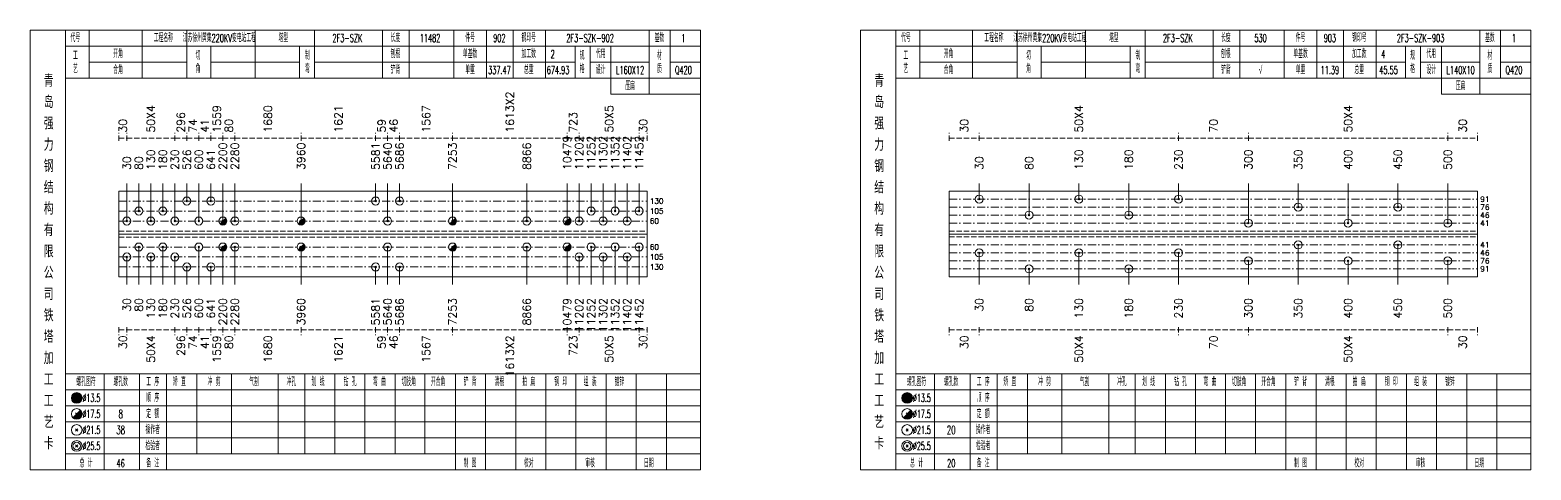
# Model space of a CAD drawing. Extents: x 0 to 4623, y -1159 to 4890.
# Drawn here: x 3425 to 3988, y 1125 to 1290 of the extents above; entities that cross this region are included whole.
import ezdxf
from ezdxf.enums import TextEntityAlignment as Align

# ---------------------------------------------------------------- set-up
doc = ezdxf.new("R2010")
doc.units = 0
doc.header["$MEASUREMENT"] = 0
doc.linetypes.add('一点画线', pattern=[5.2, 3, -1, 0.2, -1])
doc.linetypes.add('虚线', pattern=[2.75, 2, -0.75])
doc.layers.get('0').update_dxf_attribs({"linetype": 'CONTINUOUS', "lineweight": 25})
for name, color, linetype, lineweight in [('1', 7, 'CONTINUOUS', 25), ('4', 7, 'CONTINUOUS', 25), ('5', 7, 'CONTINUOUS', 25)]:
    doc.layers.add(name, color=color, linetype=linetype, lineweight=lineweight)
doc.styles.get("Standard").update_dxf_attribs({"font": 'simplex.shx', "width": 0.7, "height": 3, "bigfont": 'gbhzfs.shx'})

# ---------------------------------------------------------------- blocks, each defined once
blk = doc.blocks.new('孔21.5')
at = {"layer": '5', "color": 7, "linetype": 'Continuous', "lineweight": 13}
for p, q in [((-0.2, -0.2), (0.2, 0.2)), ((-0.2, 0.2), (0.2, -0.2))]:
    blk.add_line(p, q, dxfattribs=at)
blk.add_circle((0, 0), 1, dxfattribs=at)
blk = doc.blocks.new('孔17.5')
at = {"layer": '5', "color": 7, "linetype": 'Continuous', "lineweight": 13}
for p, q in [((-0.707, -0.707), (0.707, 0.707)), ((-0.2, 0.2), (0.2, -0.2))]:
    blk.add_line(p, q, dxfattribs=at)
blk.add_circle((0, 0), 1, dxfattribs=at)
for radius in [0.9, 0.8, 0.7, 0.6, 0.5, 0.4, 0.3, 0.2, 0.1]:
    blk.add_arc((0, 0), radius, 225, 45, dxfattribs=at)

msp = doc.modelspace()

# ---------------------------------------------------------------- linework, layer by layer
at = {"color": 8, "linetype": '虚线', "lineweight": 9}
for p, q in [((3458.7, 1248.5), (3458.7, 1251.5)), ((3458.7, 1249.5), (3461.7, 1249.5)), ((3461.7, 1248.5), (3461.7, 1251.5)), ((3461.7, 1248.5), (3461.7, 1251.5)), ((3461.7, 1249.5), (3479.7, 1249.5)), ((3479.7, 1248.5), (3479.7, 1251.5)), ((3479.7, 1248.5), (3479.7, 1251.5)), ((3479.7, 1249.5), (3484.2, 1249.5)), ((3484.2, 1248.5), (3484.2, 1251.5)), ((3484.2, 1248.5), (3484.2, 1251.5)), ((3484.2, 1249.5), (3488.7, 1249.5)), ((3488.7, 1248.5), (3488.7, 1251.5)), ((3488.7, 1248.5), (3488.7, 1251.5)), ((3488.7, 1249.5), (3493.2, 1249.5)), ((3493.2, 1248.5), (3493.2, 1251.5)), ((3493.2, 1248.5), (3493.2, 1251.5)), ((3493.2, 1249.5), (3497.7, 1249.5)), ((3497.7, 1248.5), (3497.7, 1251.5)), ((3497.7, 1248.5), (3497.7, 1251.5)), ((3497.7, 1249.5), (3502.2, 1249.5)), ((3502.2, 1248.5), (3502.2, 1251.5)), ((3502.2, 1248.5), (3502.2, 1251.5)), ((3502.2, 1249.5), (3527.022, 1249.5)), ((3527.022, 1248.5), (3527.022, 1251.5)), ((3527.022, 1248.5), (3527.022, 1251.5)), ((3527.022, 1249.5), (3554.99, 1249.5)), ((3554.99, 1248.5), (3554.99, 1251.5)), ((3554.99, 1248.5), (3554.99, 1251.5)), ((3554.99, 1249.5), (3559.49, 1249.5)), ((3559.49, 1248.5), (3559.49, 1251.5)), ((3559.49, 1248.5), (3559.49, 1251.5)), ((3559.49, 1249.5), (3563.99, 1249.5)), ((3563.99, 1248.5), (3563.99, 1251.5)), ((3563.99, 1248.5), (3563.99, 1251.5)), ((3563.99, 1249.5), (3583.837, 1249.5)), ((3583.837, 1248.5), (3583.837, 1251.5)), ((3583.837, 1248.5), (3583.837, 1251.5)), ((3583.837, 1249.5), (3626.8, 1249.5)), ((3626.8, 1248.5), (3626.8, 1251.5)), ((3626.8, 1248.5), (3626.8, 1251.5)), ((3626.8, 1249.5), (3631.3, 1249.5)), ((3631.3, 1248.5), (3631.3, 1251.5)), ((3631.3, 1248.5), (3631.3, 1251.5)), ((3631.3, 1249.5), (3653.8, 1249.5)), ((3653.8, 1248.5), (3653.8, 1251.5)), ((3653.8, 1248.5), (3653.8, 1251.5)), ((3653.8, 1249.5), (3656.8, 1249.5)), ((3656.8, 1248.5), (3656.8, 1251.5)), ((3770.1, 1248.5), (3770.1, 1251.5)), ((3770.1, 1249.5), (3781.313, 1249.5)), ((3781.313, 1248.5), (3781.313, 1251.5)), ((3781.313, 1248.5), (3781.313, 1251.5)), ((3781.313, 1249.5), (3856.068, 1249.5)), ((3856.068, 1248.5), (3856.068, 1251.5)), ((3856.068, 1248.5), (3856.068, 1251.5)), ((3856.068, 1249.5), (3882.232, 1249.5)), ((3882.232, 1248.5), (3882.232, 1251.5)), ((3882.232, 1248.5), (3882.232, 1251.5)), ((3882.232, 1249.5), (3956.987, 1249.5)), ((3956.987, 1248.5), (3956.987, 1251.5)), ((3956.987, 1248.5), (3956.987, 1251.5)), ((3956.987, 1249.5), (3968.2, 1249.5)), ((3968.2, 1248.5), (3968.2, 1251.5)), ((3458.7, 1178.5), (3458.7, 1175.5)), ((3458.7, 1177.5), (3461.7, 1177.5)), ((3461.7, 1178.5), (3461.7, 1175.5)), ((3461.7, 1178.5), (3461.7, 1175.5)), ((3461.7, 1177.5), (3479.7, 1177.5)), ((3479.7, 1178.5), (3479.7, 1175.5)), ((3479.7, 1178.5), (3479.7, 1175.5)), ((3479.7, 1177.5), (3484.2, 1177.5)), ((3484.2, 1178.5), (3484.2, 1175.5)), ((3484.2, 1178.5), (3484.2, 1175.5)), ((3484.2, 1177.5), (3488.7, 1177.5)), ((3488.7, 1178.5), (3488.7, 1175.5)), ((3488.7, 1178.5), (3488.7, 1175.5)), ((3488.7, 1177.5), (3493.2, 1177.5)), ((3493.2, 1178.5), (3493.2, 1175.5)), ((3493.2, 1178.5), (3493.2, 1175.5)), ((3493.2, 1177.5), (3497.7, 1177.5)), ((3497.7, 1178.5), (3497.7, 1175.5)), ((3497.7, 1178.5), (3497.7, 1175.5)), ((3497.7, 1177.5), (3502.2, 1177.5)), ((3502.2, 1178.5), (3502.2, 1175.5)), ((3502.2, 1178.5), (3502.2, 1175.5)), ((3502.2, 1177.5), (3527.022, 1177.5)), ((3527.022, 1178.5), (3527.022, 1175.5)), ((3527.022, 1178.5), (3527.022, 1175.5)), ((3527.022, 1177.5), (3554.99, 1177.5)), ((3554.99, 1178.5), (3554.99, 1175.5)), ((3554.99, 1178.5), (3554.99, 1175.5)), ((3554.99, 1177.5), (3559.49, 1177.5)), ((3559.49, 1178.5), (3559.49, 1175.5)), ((3559.49, 1178.5), (3559.49, 1175.5)), ((3559.49, 1177.5), (3563.99, 1177.5)), ((3563.99, 1178.5), (3563.99, 1175.5)), ((3563.99, 1178.5), (3563.99, 1175.5)), ((3563.99, 1177.5), (3583.837, 1177.5)), ((3583.837, 1178.5), (3583.837, 1175.5)), ((3583.837, 1178.5), (3583.837, 1175.5)), ((3583.837, 1177.5), (3626.8, 1177.5)), ((3626.8, 1178.5), (3626.8, 1175.5)), ((3626.8, 1178.5), (3626.8, 1175.5)), ((3626.8, 1177.5), (3631.3, 1177.5)), ((3631.3, 1178.5), (3631.3, 1175.5)), ((3631.3, 1178.5), (3631.3, 1175.5)), ((3631.3, 1177.5), (3653.8, 1177.5)), ((3653.8, 1178.5), (3653.8, 1175.5)), ((3653.8, 1178.5), (3653.8, 1175.5)), ((3653.8, 1177.5), (3656.8, 1177.5)), ((3656.8, 1178.5), (3656.8, 1175.5)), ((3770.1, 1178.5), (3770.1, 1175.5)), ((3770.1, 1177.5), (3781.313, 1177.5)), ((3781.313, 1178.5), (3781.313, 1175.5)), ((3781.313, 1178.5), (3781.313, 1175.5)), ((3781.313, 1177.5), (3856.068, 1177.5)), ((3856.068, 1178.5), (3856.068, 1175.5)), ((3856.068, 1178.5), (3856.068, 1175.5)), ((3856.068, 1177.5), (3882.232, 1177.5)), ((3882.232, 1178.5), (3882.232, 1175.5)), ((3882.232, 1178.5), (3882.232, 1175.5)), ((3882.232, 1177.5), (3956.987, 1177.5)), ((3956.987, 1178.5), (3956.987, 1175.5)), ((3956.987, 1178.5), (3956.987, 1175.5)), ((3956.987, 1177.5), (3968.2, 1177.5)), ((3968.2, 1178.5), (3968.2, 1175.5))]:
    msp.add_line(p, q, dxfattribs=at)
at = {"color": 7, "linetype": 'Continuous', "lineweight": 18}
for p, q in [((3458.7, 1229.625), (3458.7, 1197.375)), ((3458.7, 1229.625), (3656.8, 1229.625)), ((3656.8, 1229.625), (3656.8, 1197.375)), ((3770.1, 1229.571), (3770.1, 1197.429)), ((3770.1, 1229.571), (3968.2, 1229.571)), ((3968.2, 1229.571), (3968.2, 1197.429)), ((3458.7, 1213.5), (3656.8, 1213.5)), ((3770.1, 1213.5), (3968.2, 1213.5))]:
    msp.add_line(p, q, dxfattribs=at)
at = {"color": 7, "linetype": 'Continuous', "lineweight": 13}
for p, q in [((3461.7, 1218.375), (3461.7, 1232.5)), ((3466.2, 1222.125), (3466.2, 1232.5)), ((3470.7, 1218.375), (3470.7, 1232.5)), ((3475.2, 1222.125), (3475.2, 1232.5)), ((3479.7, 1218.375), (3479.7, 1232.5)), ((3484.2, 1225.875), (3484.2, 1232.5)), ((3488.7, 1218.375), (3488.7, 1232.5)), ((3493.2, 1225.875), (3493.2, 1232.5)), ((3497.7, 1218.375), (3497.7, 1232.5)), ((3502.2, 1218.375), (3502.2, 1232.5)), ((3527.022, 1218.375), (3527.022, 1232.5)), ((3554.99, 1225.875), (3554.99, 1232.5)), ((3559.49, 1218.375), (3559.49, 1232.5)), ((3563.99, 1225.875), (3563.99, 1232.5)), ((3583.837, 1218.375), (3583.837, 1232.5)), ((3611.666, 1218.375), (3611.666, 1232.5)), ((3626.8, 1218.375), (3626.8, 1232.5)), ((3631.3, 1218.375), (3631.3, 1232.5)), ((3635.8, 1222.125), (3635.8, 1232.5)), ((3640.3, 1218.375), (3640.3, 1232.5)), ((3644.8, 1222.125), (3644.8, 1232.5)), ((3649.3, 1218.375), (3649.3, 1232.5)), ((3653.8, 1222.125), (3653.8, 1232.5)), ((3781.313, 1226.571), (3781.313, 1232.5)), ((3800.002, 1220.571), (3800.002, 1232.5)), ((3818.691, 1226.571), (3818.691, 1232.5)), ((3837.379, 1220.571), (3837.379, 1232.5)), ((3856.068, 1226.571), (3856.068, 1232.5)), ((3882.232, 1217.571), (3882.232, 1232.5)), ((3900.921, 1223.571), (3900.921, 1232.5)), ((3919.609, 1217.571), (3919.609, 1232.5)), ((3938.298, 1223.571), (3938.298, 1232.5)), ((3956.987, 1217.571), (3956.987, 1232.5)), ((3461.7, 1204.875), (3461.7, 1194.5)), ((3466.2, 1208.625), (3466.2, 1194.5)), ((3470.7, 1204.875), (3470.7, 1194.5)), ((3475.2, 1208.625), (3475.2, 1194.5)), ((3479.7, 1204.875), (3479.7, 1194.5)), ((3488.7, 1208.625), (3488.7, 1194.5)), ((3497.7, 1208.625), (3497.7, 1194.5)), ((3502.2, 1208.625), (3502.2, 1194.5)), ((3527.022, 1208.625), (3527.022, 1194.5)), ((3559.49, 1208.625), (3559.49, 1194.5)), ((3583.837, 1208.625), (3583.837, 1194.5)), ((3611.666, 1208.625), (3611.666, 1194.5)), ((3626.8, 1208.625), (3626.8, 1194.5)), ((3631.3, 1204.875), (3631.3, 1194.5)), ((3635.8, 1208.625), (3635.8, 1194.5)), ((3640.3, 1204.875), (3640.3, 1194.5)), ((3644.8, 1208.625), (3644.8, 1194.5)), ((3649.3, 1204.875), (3649.3, 1194.5)), ((3653.8, 1208.625), (3653.8, 1194.5)), ((3781.313, 1206.429), (3781.313, 1194.5)), ((3818.691, 1206.429), (3818.691, 1194.5)), ((3856.068, 1206.429), (3856.068, 1194.5)), ((3900.921, 1209.429), (3900.921, 1194.5)), ((3938.298, 1209.429), (3938.298, 1194.5)), ((3484.2, 1201.125), (3484.2, 1194.5)), ((3493.2, 1201.125), (3493.2, 1194.5)), ((3554.99, 1201.125), (3554.99, 1194.5)), ((3563.99, 1201.125), (3563.99, 1194.5)), ((3800.002, 1200.429), (3800.002, 1194.5)), ((3837.379, 1200.429), (3837.379, 1194.5)), ((3882.232, 1203.429), (3882.232, 1194.5)), ((3919.609, 1203.429), (3919.609, 1194.5)), ((3956.987, 1203.429), (3956.987, 1194.5))]:
    msp.add_line(p, q, dxfattribs=at)
at = {"color": 3, "linetype": '一点画线', "lineweight": 13}
for p, q in [((3458.7, 1225.875), (3656.8, 1225.875)), ((3458.7, 1222.125), (3656.8, 1222.125)), ((3770.1, 1226.571), (3968.2, 1226.571)), ((3770.1, 1223.571), (3968.2, 1223.571)), ((3458.7, 1218.375), (3656.8, 1218.375)), ((3770.1, 1220.571), (3968.2, 1220.571)), ((3770.1, 1217.571), (3968.2, 1217.571)), ((3458.7, 1208.625), (3656.8, 1208.625)), ((3458.7, 1204.875), (3656.8, 1204.875)), ((3770.1, 1209.429), (3968.2, 1209.429)), ((3770.1, 1206.429), (3968.2, 1206.429)), ((3458.7, 1201.125), (3656.8, 1201.125)), ((3770.1, 1203.429), (3968.2, 1203.429)), ((3770.1, 1200.429), (3968.2, 1200.429))]:
    msp.add_line(p, q, dxfattribs=at)
at = {"color": 1, "linetype": '虚线', "lineweight": 18}
for p, q in [((3458.7, 1214.625), (3656.8, 1214.625)), ((3458.7, 1212.375), (3656.8, 1212.375)), ((3770.1, 1214.571), (3968.2, 1214.571)), ((3770.1, 1212.429), (3968.2, 1212.429))]:
    msp.add_line(p, q, dxfattribs=at)
at = {"layer": '1', "color": 7, "linetype": 'Continuous', "lineweight": 18}
for p, q in [((3458.7, 1197.375), (3656.8, 1197.375)), ((3770.1, 1197.429), (3968.2, 1197.429))]:
    msp.add_line(p, q, dxfattribs=at)
at = {"layer": '4', "color": 1, "linetype": 'Continuous', "lineweight": 18}
for p, q in [((3438.7, 1125), (3438.7, 1290)), ((3447.6, 1272), (3447.6, 1290)), ((3467.4, 1272), (3467.4, 1290)), ((3484.2, 1272), (3484.2, 1290)), ((3509.8, 1272), (3509.8, 1290)), ((3532.1, 1272), (3532.1, 1290)), ((3557.6, 1272), (3557.6, 1290)), ((3567.6, 1272), (3567.6, 1290)), ((3584.3, 1272), (3584.3, 1290)), ((3596.5, 1272), (3596.5, 1290)), ((3606.5, 1272), (3606.5, 1290)), ((3618.7, 1272), (3618.7, 1290)), ((3657.6, 1266), (3657.6, 1290)), ((3665.4, 1272), (3665.4, 1290)), ((3750.1, 1125), (3750.1, 1290)), ((3759, 1272), (3759, 1290)), ((3778.8, 1272), (3778.8, 1290)), ((3795.6, 1272), (3795.6, 1290)), ((3821.2, 1272), (3821.2, 1290)), ((3843.5, 1272), (3843.5, 1290)), ((3869, 1272), (3869, 1290)), ((3879, 1272), (3879, 1290)), ((3895.7, 1272), (3895.7, 1290)), ((3907.9, 1272), (3907.9, 1290)), ((3917.9, 1272), (3917.9, 1290)), ((3930.1, 1272), (3930.1, 1290)), ((3969, 1266), (3969, 1290)), ((3976.8, 1272), (3976.8, 1290)), ((3438.7, 1284), (3676.8, 1284)), ((3493.2, 1272), (3493.2, 1284)), ((3526.5, 1272), (3526.5, 1284)), ((3629.8, 1272), (3629.8, 1284)), ((3635.4, 1272), (3635.4, 1284)), ((3643.2, 1266), (3643.2, 1284)), ((3750.1, 1284), (3988.2, 1284)), ((3804.6, 1272), (3804.6, 1284)), ((3837.9, 1272), (3837.9, 1284)), ((3941.2, 1272), (3941.2, 1284)), ((3946.8, 1272), (3946.8, 1284)), ((3954.6, 1266), (3954.6, 1284)), ((3447.6, 1278), (3484.2, 1278)), ((3493.2, 1278), (3526.5, 1278)), ((3532.1, 1278), (3629.8, 1278)), ((3635.4, 1278), (3657.6, 1278)), ((3665.4, 1278), (3676.8, 1278)), ((3759, 1278), (3795.6, 1278)), ((3804.6, 1278), (3837.9, 1278)), ((3843.5, 1278), (3941.2, 1278)), ((3946.8, 1278), (3969, 1278)), ((3976.8, 1278), (3988.2, 1278)), ((3438.7, 1272), (3676.8, 1272)), ((3750.1, 1272), (3988.2, 1272)), ((3643.2, 1266), (3676.8, 1266)), ((3954.6, 1266), (3988.2, 1266)), ((3438.7, 1161), (3676.8, 1161)), ((3453.2, 1125), (3453.2, 1161)), ((3466.5, 1125), (3466.5, 1161)), ((3476.6, 1125), (3476.6, 1161)), ((3488, 1131), (3488, 1161)), ((3500.9, 1131), (3500.9, 1161)), ((3518.5, 1131), (3518.5, 1161)), ((3528.4, 1131), (3528.4, 1161)), ((3539.7, 1131), (3539.7, 1161)), ((3551, 1131), (3551, 1161)), ((3562.3, 1131), (3562.3, 1161)), ((3573.5, 1131), (3573.5, 1161)), ((3584.9, 1131), (3584.9, 1161)), ((3596.2, 1131), (3596.2, 1161)), ((3607.5, 1131), (3607.5, 1161)), ((3618.8, 1131), (3618.8, 1161)), ((3630.1, 1131), (3630.1, 1161)), ((3641.4, 1131), (3641.4, 1161)), ((3652.7, 1131), (3652.7, 1161)), ((3664, 1131), (3664, 1161)), ((3750.1, 1161), (3988.2, 1161)), ((3764.6, 1125), (3764.6, 1161)), ((3777.9, 1125), (3777.9, 1161)), ((3788, 1125), (3788, 1161)), ((3799.4, 1131), (3799.4, 1161)), ((3812.3, 1131), (3812.3, 1161)), ((3829.9, 1131), (3829.9, 1161)), ((3839.8, 1131), (3839.8, 1161)), ((3851.1, 1131), (3851.1, 1161)), ((3862.4, 1131), (3862.4, 1161)), ((3873.7, 1131), (3873.7, 1161)), ((3884.9, 1131), (3884.9, 1161)), ((3896.3, 1131), (3896.3, 1161)), ((3907.6, 1131), (3907.6, 1161)), ((3918.9, 1131), (3918.9, 1161)), ((3930.2, 1131), (3930.2, 1161)), ((3941.5, 1131), (3941.5, 1161)), ((3952.8, 1131), (3952.8, 1161)), ((3964.1, 1131), (3964.1, 1161)), ((3975.4, 1131), (3975.4, 1161)), ((3438.7, 1155), (3676.8, 1155)), ((3750.1, 1155), (3988.2, 1155)), ((3438.7, 1149), (3676.8, 1149)), ((3750.1, 1149), (3988.2, 1149)), ((3438.7, 1143), (3676.8, 1143)), ((3750.1, 1143), (3988.2, 1143)), ((3438.7, 1137), (3676.8, 1137)), ((3750.1, 1137), (3988.2, 1137)), ((3438.7, 1131), (3676.8, 1131)), ((3584.9, 1125), (3584.9, 1131)), ((3596.2, 1125), (3596.2, 1131)), ((3607.5, 1125), (3607.5, 1131)), ((3618.8, 1125), (3618.8, 1131)), ((3630.1, 1125), (3630.1, 1131)), ((3641.4, 1125), (3641.4, 1131)), ((3652.7, 1125), (3652.7, 1131)), ((3664, 1125), (3664, 1131)), ((3750.1, 1131), (3988.2, 1131)), ((3896.3, 1125), (3896.3, 1131)), ((3907.6, 1125), (3907.6, 1131)), ((3918.9, 1125), (3918.9, 1131)), ((3930.2, 1125), (3930.2, 1131)), ((3941.5, 1125), (3941.5, 1131)), ((3952.8, 1125), (3952.8, 1131)), ((3964.1, 1125), (3964.1, 1131)), ((3975.4, 1125), (3975.4, 1131))]:
    msp.add_line(p, q, dxfattribs=at)
at = {"layer": '4', "color": 7, "linetype": 'Continuous', "lineweight": 13}
for p, q in [((3442.7, 1151.8), (3443.1, 1152.2)), ((3443.1, 1151.8), (3442.7, 1152.2)), ((3754.1, 1151.8), (3754.5, 1152.2)), ((3754.5, 1151.8), (3754.1, 1152.2)), ((3441.486, 1144.586), (3444.314, 1147.414)), ((3442.5, 1146.4), (3443.3, 1145.6)), ((3752.886, 1144.586), (3755.714, 1147.414)), ((3753.9, 1146.4), (3754.7, 1145.6)), ((3442.5, 1139.6), (3443.3, 1140.4)), ((3442.5, 1140.4), (3443.3, 1139.6)), ((3753.9, 1139.6), (3754.7, 1140.4)), ((3753.9, 1140.4), (3754.7, 1139.6)), ((3442.5, 1133.6), (3443.3, 1134.4)), ((3442.5, 1134.4), (3443.3, 1133.6)), ((3753.9, 1133.6), (3754.7, 1134.4)), ((3753.9, 1134.4), (3754.7, 1133.6))]:
    msp.add_line(p, q, dxfattribs=at)
at = {"layer": '4', "color": 1, "linetype": 'Continuous', "lineweight": 18}
for points in [[(3425.4, 1290), (3425.4, 1125), (3676.8, 1125), (3676.8, 1290)], [(3736.8, 1290), (3736.8, 1125), (3988.2, 1125), (3988.2, 1290)]]:
    msp.add_lwpolyline(points, close=True, dxfattribs=at)
at = {"layer": '4', "color": 7, "linetype": 'Continuous', "lineweight": 13}
for centre, radius in [((3442.9, 1152), 2), ((3442.9, 1152), 1.8), ((3754.3, 1152), 2), ((3754.3, 1152), 1.8), ((3442.9, 1152), 1.6), ((3442.9, 1152), 1.4), ((3442.9, 1152), 1.2), ((3442.9, 1152), 1), ((3442.9, 1152), 0.8), ((3442.9, 1152), 0.6), ((3442.9, 1152), 0.4), ((3442.9, 1152), 0.2), ((3754.3, 1152), 1.6), ((3754.3, 1152), 1.4), ((3754.3, 1152), 1.2), ((3754.3, 1152), 1), ((3754.3, 1152), 0.8), ((3754.3, 1152), 0.6), ((3754.3, 1152), 0.4), ((3754.3, 1152), 0.2), ((3442.9, 1146), 2), ((3754.3, 1146), 2), ((3442.9, 1140), 2), ((3754.3, 1140), 2), ((3442.9, 1134), 2), ((3442.9, 1134), 1.4), ((3754.3, 1134), 2), ((3754.3, 1134), 1.4)]:
    msp.add_circle(centre, radius, dxfattribs=at)
for centre, radius in [((3442.9, 1146), 1.8), ((3442.9, 1146), 1.6), ((3442.9, 1146), 1.4), ((3442.9, 1146), 1.2), ((3442.9, 1146), 1), ((3442.9, 1146), 0.8), ((3442.9, 1146), 0.6), ((3442.9, 1146), 0.4), ((3442.9, 1146), 0.2), ((3754.3, 1146), 1.8), ((3754.3, 1146), 1.6), ((3754.3, 1146), 1.4), ((3754.3, 1146), 1.2), ((3754.3, 1146), 1), ((3754.3, 1146), 0.8), ((3754.3, 1146), 0.6), ((3754.3, 1146), 0.4), ((3754.3, 1146), 0.2)]:
    msp.add_arc(centre, radius, 225, 45, dxfattribs=at)

# ---------------------------------------------------------------- block references
at = {"color": 7, "linetype": 'Continuous', "lineweight": 13, "xscale": 1.5, "yscale": 1.5, "zscale": 1.5}
for name, p in [('孔21.5', (3484.2, 1225.875)), ('孔21.5', (3493.2, 1225.875)), ('孔21.5', (3554.99, 1225.875)), ('孔21.5', (3563.99, 1225.875)), ('孔21.5', (3781.313, 1226.571)), ('孔21.5', (3818.691, 1226.571)), ('孔21.5', (3856.068, 1226.571)), ('孔21.5', (3466.2, 1222.125)), ('孔21.5', (3475.2, 1222.125)), ('孔21.5', (3635.8, 1222.125)), ('孔21.5', (3644.8, 1222.125)), ('孔21.5', (3653.8, 1222.125)), ('孔21.5', (3800.002, 1220.571)), ('孔21.5', (3837.379, 1220.571)), ('孔21.5', (3900.921, 1223.571)), ('孔21.5', (3938.298, 1223.571)), ('孔21.5', (3461.7, 1218.375)), ('孔21.5', (3470.7, 1218.375)), ('孔21.5', (3479.7, 1218.375)), ('孔21.5', (3488.7, 1218.375)), ('孔17.5', (3497.7, 1218.375)), ('孔21.5', (3502.2, 1218.375)), ('孔17.5', (3527.022, 1218.375)), ('孔21.5', (3559.49, 1218.375)), ('孔17.5', (3583.837, 1218.375)), ('孔21.5', (3611.666, 1218.375)), ('孔17.5', (3626.8, 1218.375)), ('孔21.5', (3631.3, 1218.375)), ('孔21.5', (3640.3, 1218.375)), ('孔21.5', (3649.3, 1218.375)), ('孔21.5', (3882.232, 1217.571)), ('孔21.5', (3919.609, 1217.571)), ('孔21.5', (3956.987, 1217.571))]:
    msp.add_blockref(name, p, dxfattribs=at)
at = {"layer": '1', "color": 7, "linetype": 'Continuous', "lineweight": 13, "xscale": 1.5, "yscale": 1.5, "zscale": 1.5}
for name, p in [('孔21.5', (3466.2, 1208.625)), ('孔21.5', (3475.2, 1208.625)), ('孔21.5', (3488.7, 1208.625)), ('孔17.5', (3497.7, 1208.625)), ('孔21.5', (3502.2, 1208.625)), ('孔17.5', (3527.022, 1208.625)), ('孔21.5', (3559.49, 1208.625)), ('孔17.5', (3583.837, 1208.625)), ('孔21.5', (3611.666, 1208.625)), ('孔17.5', (3626.8, 1208.625)), ('孔21.5', (3635.8, 1208.625)), ('孔21.5', (3644.8, 1208.625)), ('孔21.5', (3653.8, 1208.625)), ('孔21.5', (3900.921, 1209.429)), ('孔21.5', (3938.298, 1209.429)), ('孔21.5', (3461.7, 1204.875)), ('孔21.5', (3470.7, 1204.875)), ('孔21.5', (3479.7, 1204.875)), ('孔21.5', (3631.3, 1204.875)), ('孔21.5', (3640.3, 1204.875)), ('孔21.5', (3649.3, 1204.875)), ('孔21.5', (3781.313, 1206.429)), ('孔21.5', (3818.691, 1206.429)), ('孔21.5', (3856.068, 1206.429)), ('孔21.5', (3882.232, 1203.429)), ('孔21.5', (3919.609, 1203.429)), ('孔21.5', (3956.987, 1203.429)), ('孔21.5', (3484.2, 1201.125)), ('孔21.5', (3493.2, 1201.125)), ('孔21.5', (3554.99, 1201.125)), ('孔21.5', (3563.99, 1201.125)), ('孔21.5', (3800.002, 1200.429)), ('孔21.5', (3837.379, 1200.429))]:
    msp.add_blockref(name, p, dxfattribs=at)

# ---------------------------------------------------------------- texts
at = {"color": 8, "linetype": 'Continuous', "lineweight": 9}
for s, p in [('1613X2', (3605.318, 1251.5)), ('50X4', (3470.7, 1251.5)), ('1559', (3495.45, 1251.5)), ('1680', (3514.611, 1251.5)), ('1567', (3573.913, 1251.5)), ('50X5', (3642.55, 1251.5)), ('50X4', (3818.691, 1251.5)), ('50X4', (3919.609, 1251.5)), ('30', (3460.2, 1251.5)), ('296', (3481.95, 1251.5)), ('74', (3486.45, 1251.5)), ('41', (3490.95, 1251.5)), ('80', (3499.95, 1251.5)), ('1621', (3541.006, 1251.5)), ('59', (3557.24, 1251.5)), ('46', (3561.74, 1251.5)), ('723', (3629.05, 1251.5)), ('30', (3655.3, 1251.5)), ('30', (3775.707, 1251.5)), ('70', (3869.15, 1251.5)), ('30', (3962.593, 1251.5))]:
    msp.add_text(s, height=3, rotation=90, dxfattribs=at).set_placement(p, align=Align.MIDDLE_LEFT)
at = {"color": 7, "linetype": 'Continuous', "lineweight": 13}
for s, p in [('10479', (3626.8, 1237.5)), ('11202', (3631.3, 1237.5)), ('11252', (3635.8, 1237.5)), ('11302', (3640.3, 1237.5)), ('11352', (3644.8, 1237.5)), ('11402', (3649.3, 1237.5)), ('11452', (3653.8, 1237.5)), ('130', (3470.7, 1237.5)), ('180', (3475.2, 1237.5)), ('230', (3479.7, 1237.5)), ('526', (3484.2, 1237.5)), ('600', (3488.7, 1237.5)), ('641', (3493.2, 1237.5)), ('2200', (3497.7, 1237.5)), ('2280', (3502.2, 1237.5)), ('3960', (3527.022, 1237.5)), ('5581', (3554.99, 1237.5)), ('5640', (3559.49, 1237.5)), ('5686', (3563.99, 1237.5)), ('7253', (3583.837, 1237.5)), ('8866', (3611.666, 1237.5)), ('130', (3818.691, 1237.5)), ('180', (3837.379, 1237.5)), ('230', (3856.068, 1237.5)), ('300', (3882.232, 1237.5)), ('350', (3900.921, 1237.5)), ('400', (3919.609, 1237.5)), ('450', (3938.298, 1237.5)), ('500', (3956.987, 1237.5)), ('30', (3461.7, 1237.5)), ('80', (3466.2, 1237.5)), ('30', (3781.313, 1237.5)), ('80', (3800.002, 1237.5))]:
    msp.add_text(s, height=3, rotation=90, dxfattribs=at).set_placement(p, align=Align.MIDDLE_LEFT)
for s, p in [('91', (3969.2, 1226.571)), ('130', (3657.8, 1225.875)), ('105', (3657.8, 1222.125)), ('76', (3969.2, 1223.571)), ('46', (3969.2, 1220.571)), ('60', (3657.8, 1218.375)), ('41', (3969.2, 1217.571)), ('41', (3969.2, 1209.429)), ('60', (3657.8, 1208.625)), ('105', (3657.8, 1204.875)), ('46', (3969.2, 1206.429)), ('76', (3969.2, 1203.429)), ('130', (3657.8, 1201.125)), ('91', (3969.2, 1200.429))]:
    msp.add_text(s, height=2, dxfattribs=at).set_placement(p, align=Align.MIDDLE_LEFT)
at = {"color": 8, "linetype": 'Continuous', "lineweight": 9}
for s, p in [('30', (3460.2, 1175.5)), ('50X4', (3470.7, 1175.5)), ('296', (3481.95, 1175.5)), ('74', (3486.45, 1175.5)), ('41', (3490.95, 1175.5)), ('1559', (3495.45, 1175.5)), ('80', (3499.95, 1175.5)), ('1680', (3514.611, 1175.5)), ('1621', (3541.006, 1175.5)), ('59', (3557.24, 1175.5)), ('46', (3561.74, 1175.5)), ('1567', (3573.913, 1175.5)), ('1613X2', (3605.318, 1175.5)), ('723', (3629.05, 1175.5)), ('50X5', (3642.55, 1175.5)), ('30', (3655.3, 1175.5)), ('30', (3775.707, 1175.5)), ('50X4', (3818.691, 1175.5)), ('70', (3869.15, 1175.5)), ('50X4', (3919.609, 1175.5)), ('30', (3962.593, 1175.5))]:
    msp.add_text(s, height=3, rotation=90, dxfattribs=at).set_placement(p, align=Align.MIDDLE_RIGHT)
at = {"layer": '1', "color": 7, "linetype": 'Continuous', "lineweight": 13}
for s, p in [('30', (3461.7, 1189.5)), ('80', (3466.2, 1189.5)), ('130', (3470.7, 1189.5)), ('180', (3475.2, 1189.5)), ('230', (3479.7, 1189.5)), ('526', (3484.2, 1189.5)), ('600', (3488.7, 1189.5)), ('641', (3493.2, 1189.5)), ('2200', (3497.7, 1189.5)), ('2280', (3502.2, 1189.5)), ('3960', (3527.022, 1189.5)), ('5581', (3554.99, 1189.5)), ('5640', (3559.49, 1189.5)), ('5686', (3563.99, 1189.5)), ('7253', (3583.837, 1189.5)), ('8866', (3611.666, 1189.5)), ('10479', (3626.8, 1189.5)), ('11202', (3631.3, 1189.5)), ('11252', (3635.8, 1189.5)), ('11302', (3640.3, 1189.5)), ('11352', (3644.8, 1189.5)), ('11402', (3649.3, 1189.5)), ('11452', (3653.8, 1189.5)), ('30', (3781.313, 1189.5)), ('80', (3800.002, 1189.5)), ('130', (3818.691, 1189.5)), ('180', (3837.379, 1189.5)), ('230', (3856.068, 1189.5)), ('300', (3882.232, 1189.5)), ('350', (3900.921, 1189.5)), ('400', (3919.609, 1189.5)), ('450', (3938.298, 1189.5)), ('500', (3956.987, 1189.5))]:
    msp.add_text(s, height=3, rotation=90, dxfattribs=at).set_placement(p, align=Align.MIDDLE_RIGHT)
at = {"layer": '4', "color": 1, "linetype": 'Continuous', "lineweight": 13}
for s, height, width, p in [('工程名称', 3, 0.6, (3475.4, 1287)), ('江苏徐州黄集220KV变电站工程', 3, 0.6, (3496.4, 1287)), ('长度', 3, 0.6, (3562.4, 1287)), ('基数', 3, 0.6, (3661.4, 1287)), ('工程名称', 3, 0.6, (3786.8, 1287)), ('江苏徐州黄集220KV变电站工程', 3, 0.6, (3807.8, 1287)), ('长度', 3, 0.6, (3873.8, 1287)), ('基数', 3, 0.6, (3972.8, 1287)), ('代号', 3, 0.6, (3442.4, 1287)), ('塔型', 3, 0.6, (3520.4, 1287)), ('2F3-SZK', 3, 0.6, (3544.4, 1287)), ('11482', 3, 0.6, (3575.4, 1287)), ('件号', 3, 0.6, (3590.4, 1287)), ('902', 3, 0.6, (3601.4, 1287)), ('钢印号', 3, 0.6, (3612.4, 1287)), ('2F3-SZK-902', 3, 0.6, (3635.4, 1287)), ('1', 3, 0.6, (3670.4, 1287)), ('代号', 3, 0.6, (3753.8, 1287)), ('塔型', 3, 0.6, (3831.8, 1287)), ('2F3-SZK', 3, 0.6, (3855.8, 1287)), ('530', 3, 0.6, (3886.8, 1287)), ('件号', 3, 0.6, (3901.8, 1287)), ('903', 3, 0.6, (3912.8, 1287)), ('钢印号', 3, 0.6, (3923.8, 1287)), ('2F3-SZK-903', 3, 0.6, (3946.8, 1287)), ('1', 3, 0.6, (3981.8, 1287)), ('工', 3, 0.6, (3442.4, 1280.4)), ('开角', 3, 0.6, (3458.4, 1281)), ('切', 3, 0.6, (3488.4, 1280.4)), ('制', 3, 0.6, (3529.4, 1280.4)), ('刨根', 3, 0.6, (3562.4, 1281)), ('单基数', 3, 0.6, (3590.4, 1281)), ('加工数', 3, 0.6, (3612.4, 1281)), ('2', 3, 0.6, (3621.4, 1281)), ('规', 3, 0.6, (3632.4, 1280.4)), ('代用', 3, 0.6, (3639.4, 1281)), ('材', 3, 0.6, (3661.4, 1280.4)), ('工', 3, 0.6, (3753.8, 1280.4)), ('开角', 3, 0.6, (3769.8, 1281)), ('切', 3, 0.6, (3799.8, 1280.4)), ('制', 3, 0.6, (3840.8, 1280.4)), ('刨根', 3, 0.6, (3873.8, 1281)), ('单基数', 3, 0.6, (3901.8, 1281)), ('加工数', 3, 0.6, (3923.8, 1281)), ('4', 3, 0.6, (3932.8, 1281)), ('规', 3, 0.6, (3943.8, 1280.4)), ('代用', 3, 0.6, (3950.8, 1281)), ('材', 3, 0.6, (3972.8, 1280.4)), ('青', 4.6, 0.8, (3432.4, 1271)), ('艺', 3, 0.6, (3442.4, 1275.4)), ('合角', 3, 0.6, (3458.4, 1275)), ('角', 3, 0.6, (3488.4, 1275.4)), ('弯', 3, 0.6, (3529.4, 1275.4)), ('铲背', 3, 0.6, (3562.4, 1275)), ('单重', 3, 0.6, (3590.4, 1275)), ('337.47', 3, 0.6, (3601.4, 1275)), ('总重', 3, 0.6, (3612.4, 1275)), ('674.93', 3, 0.6, (3623.4, 1275)), ('格', 3, 0.6, (3632.4, 1275.4)), ('设计', 3, 0.6, (3639.4, 1275)), ('L160X12', 3, 0.6, (3650.4, 1275)), ('质', 3, 0.6, (3661.4, 1275.4)), ('Q420', 3, 0.6, (3670.4, 1275)), ('青', 4.6, 0.8, (3743.8, 1271)), ('艺', 3, 0.6, (3753.8, 1275.4)), ('合角', 3, 0.6, (3769.8, 1275)), ('角', 3, 0.6, (3799.8, 1275.4)), ('弯', 3, 0.6, (3840.8, 1275.4)), ('铲背', 3, 0.6, (3873.8, 1275)), ('√', 3, 0.6, (3886.8, 1275)), ('单重', 3, 0.6, (3901.8, 1275)), ('11.39', 3, 0.6, (3912.8, 1275)), ('总重', 3, 0.6, (3923.8, 1275)), ('45.55', 3, 0.6, (3934.8, 1275)), ('格', 3, 0.6, (3943.8, 1275.4)), ('设计', 3, 0.6, (3950.8, 1275)), ('L140X10', 3, 0.6, (3961.8, 1275)), ('质', 3, 0.6, (3972.8, 1275.4)), ('Q420', 3, 0.6, (3981.8, 1275)), ('压扁', 3, 0.6, (3650.4, 1269)), ('压扁', 3, 0.6, (3961.8, 1269)), ('岛', 4.6, 0.8, (3432.4, 1263)), ('岛', 4.6, 0.8, (3743.8, 1263)), ('强', 4.6, 0.8, (3432.4, 1255)), ('强', 4.6, 0.8, (3743.8, 1255)), ('力', 4.6, 0.8, (3432.4, 1247)), ('力', 4.6, 0.8, (3743.8, 1247)), ('钢', 4.6, 0.8, (3432.4, 1239)), ('钢', 4.6, 0.8, (3743.8, 1239)), ('结', 4.6, 0.8, (3432.4, 1231)), ('结', 4.6, 0.8, (3743.8, 1231)), ('构', 4.6, 0.8, (3432.4, 1223)), ('构', 4.6, 0.8, (3743.8, 1223)), ('有', 4.6, 0.8, (3432.4, 1215)), ('有', 4.6, 0.8, (3743.8, 1215)), ('限', 4.6, 0.8, (3432.4, 1207)), ('限', 4.6, 0.8, (3743.8, 1207)), ('公', 4.6, 0.8, (3432.4, 1199)), ('公', 4.6, 0.8, (3743.8, 1199)), ('司', 4.6, 0.8, (3432.4, 1191)), ('司', 4.6, 0.8, (3743.8, 1191)), ('铁', 4.6, 0.8, (3432.4, 1183)), ('铁', 4.6, 0.8, (3743.8, 1183)), ('塔', 4.6, 0.8, (3432.4, 1175)), ('塔', 4.6, 0.8, (3743.8, 1175)), ('加', 4.6, 0.8, (3432.4, 1167)), ('加', 4.6, 0.8, (3743.8, 1167)), ('工', 4.6, 0.8, (3432.4, 1159)), ('螺孔图符', 3, 0.6, (3446.4, 1158)), ('螺孔数', 3, 0.6, (3459.4, 1158)), ('工 序', 3, 0.6, (3471.4, 1158)), ('矫 直', 3, 0.6, (3481.4, 1158)), ('冲 剪', 3, 0.6, (3494.4, 1158)), ('气割', 3, 0.6, (3509.4, 1158)), ('冲孔', 3, 0.6, (3523.4, 1158)), ('划 线', 3, 0.6, (3533.4, 1158)), ('钻 孔', 3, 0.6, (3545.4, 1158)), ('弯 曲', 3, 0.6, (3556.4, 1158)), ('切肢角', 3, 0.6, (3567.4, 1158)), ('开合角', 3, 0.6, (3578.4, 1158)), ('铲 背', 3, 0.6, (3590.4, 1158)), ('清根', 3, 0.6, (3601.4, 1158)), ('拍 扁', 3, 0.6, (3612.4, 1158)), ('钢 印', 3, 0.6, (3624.4, 1158)), ('组 装', 3, 0.6, (3635.4, 1158)), ('镀锌', 3, 0.6, (3646.4, 1158)), ('工', 4.6, 0.8, (3743.8, 1159)), ('螺孔图符', 3, 0.6, (3757.8, 1158)), ('螺孔数', 3, 0.6, (3770.8, 1158)), ('工 序', 3, 0.6, (3782.8, 1158)), ('矫 直', 3, 0.6, (3792.8, 1158)), ('冲 剪', 3, 0.6, (3805.8, 1158)), ('气割', 3, 0.6, (3820.8, 1158)), ('冲孔', 3, 0.6, (3834.8, 1158)), ('划 线', 3, 0.6, (3844.8, 1158)), ('钻 孔', 3, 0.6, (3856.8, 1158)), ('弯 曲', 3, 0.6, (3867.8, 1158)), ('切肢角', 3, 0.6, (3878.8, 1158)), ('开合角', 3, 0.6, (3889.8, 1158)), ('铲 背', 3, 0.6, (3901.8, 1158)), ('清根', 3, 0.6, (3912.8, 1158)), ('拍 扁', 3, 0.6, (3923.8, 1158)), ('钢 印', 3, 0.6, (3935.8, 1158)), ('组 装', 3, 0.6, (3946.8, 1158)), ('镀锌', 3, 0.6, (3957.8, 1158)), ('顺 序', 3, 0.6, (3471.4, 1152)), ('顺 序', 3, 0.6, (3782.8, 1152)), ('工', 4.6, 0.8, (3432.4, 1151)), ('%%C13.5', 3, 0.5, (3448.4, 1152)), ('工', 4.6, 0.8, (3743.8, 1151)), ('%%C13.5', 3, 0.5, (3759.8, 1152)), ('艺', 4.6, 0.8, (3432.4, 1143)), ('%%C17.5', 3, 0.5, (3448.4, 1146)), ('8', 3.2, 0.6, (3459.4, 1146)), ('定 额', 3, 0.6, (3471.4, 1146)), ('艺', 4.6, 0.8, (3743.8, 1143)), ('%%C17.5', 3, 0.5, (3759.8, 1146)), ('定 额', 3, 0.6, (3782.8, 1146)), ('卡', 4.6, 0.8, (3432.4, 1135)), ('%%C21.5', 3, 0.5, (3448.4, 1140)), ('38', 3.2, 0.6, (3459.4, 1140)), ('操作者', 3, 0.6, (3471.4, 1140)), ('卡', 4.6, 0.8, (3743.8, 1135)), ('%%C21.5', 3, 0.5, (3759.8, 1140)), ('20', 3.2, 0.6, (3770.8, 1140)), ('操作者', 3, 0.6, (3782.8, 1140)), ('%%C25.5', 3, 0.5, (3448.4, 1134)), ('检验者', 3, 0.6, (3471.4, 1134)), ('%%C25.5', 3, 0.5, (3759.8, 1134)), ('检验者', 3, 0.6, (3782.8, 1134)), ('总 计', 3, 0.6, (3446.4, 1127.5)), ('46', 3, 0.6, (3459.4, 1127.5)), ('备 注', 3, 0.6, (3471.4, 1127.5)), ('制 图', 3, 0.6, (3590.4, 1127.5)), ('校对', 3, 0.6, (3612.4, 1127.5)), ('审核', 3, 0.6, (3635.4, 1127.5)), ('日期', 3, 0.6, (3657.4, 1127.5)), ('总 计', 3, 0.6, (3757.8, 1127.5)), ('20', 3, 0.6, (3770.8, 1127.5)), ('备 注', 3, 0.6, (3782.8, 1127.5)), ('制 图', 3, 0.6, (3901.8, 1127.5)), ('校对', 3, 0.6, (3923.8, 1127.5)), ('审核', 3, 0.6, (3946.8, 1127.5)), ('日期', 3, 0.6, (3968.8, 1127.5))]:
    msp.add_text(s, height=height, dxfattribs=dict(at, width=width)).set_placement(p, align=Align.MIDDLE_CENTER)

doc.saveas('drawing.dxf')
